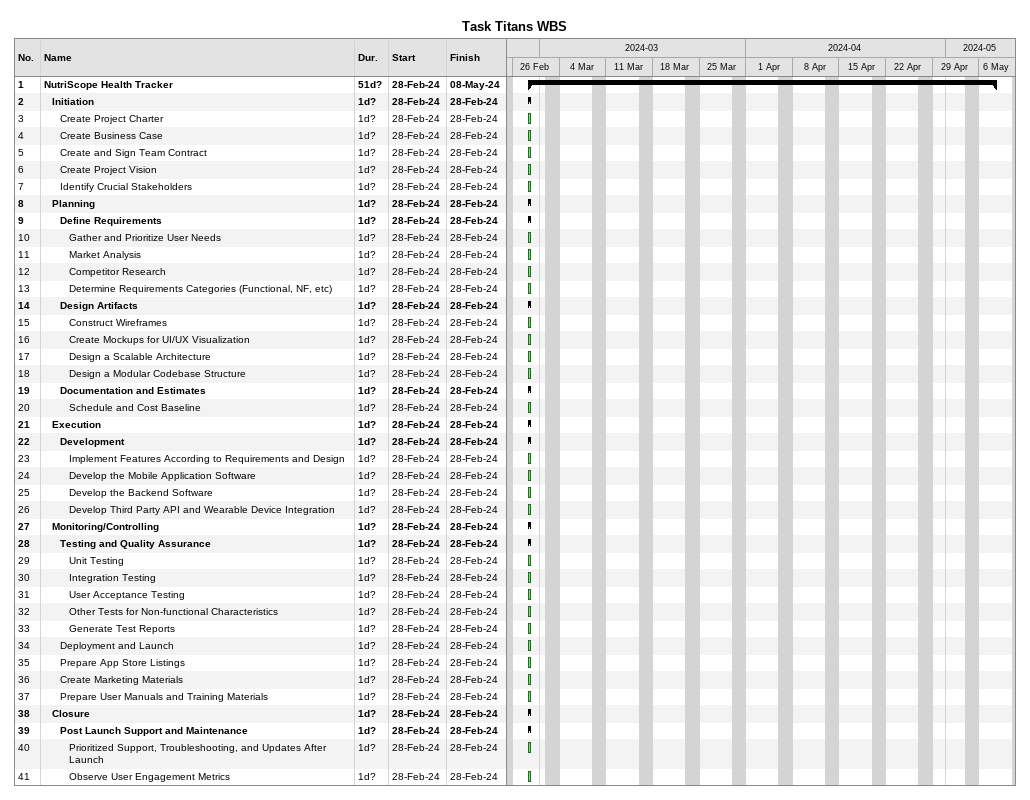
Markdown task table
Task Titans WBS

| ID | Level | Task | Duration | Start | Finish |
|---|---|---|---|---|---|
| 1 | 1 | **NutriScope Health Tracker** | 51d? | 2024-02-28 | 2024-05-08 |
| 2 | 2 | **Initiation** | 1d? | 2024-02-28 | 2024-02-28 |
| 3 | 3 | Create Project Charter | 1d? | 2024-02-28 | 2024-02-28 |
| 4 | 3 | Create Business Case | 1d? | 2024-02-28 | 2024-02-28 |
| 5 | 3 | Create and Sign Team Contract | 1d? | 2024-02-28 | 2024-02-28 |
| 6 | 3 | Create Project Vision | 1d? | 2024-02-28 | 2024-02-28 |
| 7 | 3 | Identify Crucial Stakeholders | 1d? | 2024-02-28 | 2024-02-28 |
| 8 | 2 | **Planning** | 1d? | 2024-02-28 | 2024-02-28 |
| 9 | 3 | **Define Requirements** | 1d? | 2024-02-28 | 2024-02-28 |
| 10 | 4 | Gather and Prioritize User Needs | 1d? | 2024-02-28 | 2024-02-28 |
| 11 | 4 | Market Analysis | 1d? | 2024-02-28 | 2024-02-28 |
| 12 | 4 | Competitor Research | 1d? | 2024-02-28 | 2024-02-28 |
| 13 | 4 | Determine Requirements Categories (Functional, NF, etc) | 1d? | 2024-02-28 | 2024-02-28 |
| 14 | 3 | **Design Artifacts** | 1d? | 2024-02-28 | 2024-02-28 |
| 15 | 4 | Construct Wireframes | 1d? | 2024-02-28 | 2024-02-28 |
| 16 | 4 | Create Mockups for UI/UX Visualization | 1d? | 2024-02-28 | 2024-02-28 |
| 17 | 4 | Design a Scalable Architecture | 1d? | 2024-02-28 | 2024-02-28 |
| 18 | 4 | Design a Modular Codebase Structure | 1d? | 2024-02-28 | 2024-02-28 |
| 19 | 3 | **Documentation and Estimates** | 1d? | 2024-02-28 | 2024-02-28 |
| 20 | 4 | Schedule and Cost Baseline | 1d? | 2024-02-28 | 2024-02-28 |
| 21 | 2 | **Execution** | 1d? | 2024-02-28 | 2024-02-28 |
| 22 | 3 | **Development** | 1d? | 2024-02-28 | 2024-02-28 |
| 23 | 4 | Implement Features According to Requirements and Design | 1d? | 2024-02-28 | 2024-02-28 |
| 24 | 4 | Develop the Mobile Application Software | 1d? | 2024-02-28 | 2024-02-28 |
| 25 | 4 | Develop the Backend Software | 1d? | 2024-02-28 | 2024-02-28 |
| 26 | 4 | Develop Third Party API and Wearable Device Integration | 1d? | 2024-02-28 | 2024-02-28 |
| 27 | 2 | **Monitoring/Controlling** | 1d? | 2024-02-28 | 2024-02-28 |
| 28 | 3 | **Testing and Quality Assurance** | 1d? | 2024-02-28 | 2024-02-28 |
| 29 | 4 | Unit Testing | 1d? | 2024-02-28 | 2024-02-28 |
| 30 | 4 | Integration Testing | 1d? | 2024-02-28 | 2024-02-28 |
| 31 | 4 | User Acceptance Testing | 1d? | 2024-02-28 | 2024-02-28 |
| 32 | 4 | Other Tests for Non-functional Characteristics | 1d? | 2024-02-28 | 2024-02-28 |
| 33 | 4 | Generate Test Reports | 1d? | 2024-02-28 | 2024-02-28 |
| 34 | 3 | Deployment and Launch | 1d? | 2024-02-28 | 2024-02-28 |
| 35 | 3 | Prepare App Store Listings | 1d? | 2024-02-28 | 2024-02-28 |
| 36 | 3 | Create Marketing Materials | 1d? | 2024-02-28 | 2024-02-28 |
| 37 | 3 | Prepare User Manuals and Training Materials | 1d? | 2024-02-28 | 2024-02-28 |
| 38 | 2 | **Closure** | 1d? | 2024-02-28 | 2024-02-28 |
| 39 | 3 | **Post Launch Support and Maintenance** | 1d? | 2024-02-28 | 2024-02-28 |
| 40 | 4 | Prioritized Support, Troubleshooting, and Updates After Launch | 1d? | 2024-02-28 | 2024-02-28 |
| 41 | 4 | Observe User Engagement Metrics | 1d? | 2024-02-28 | 2024-02-28 |
